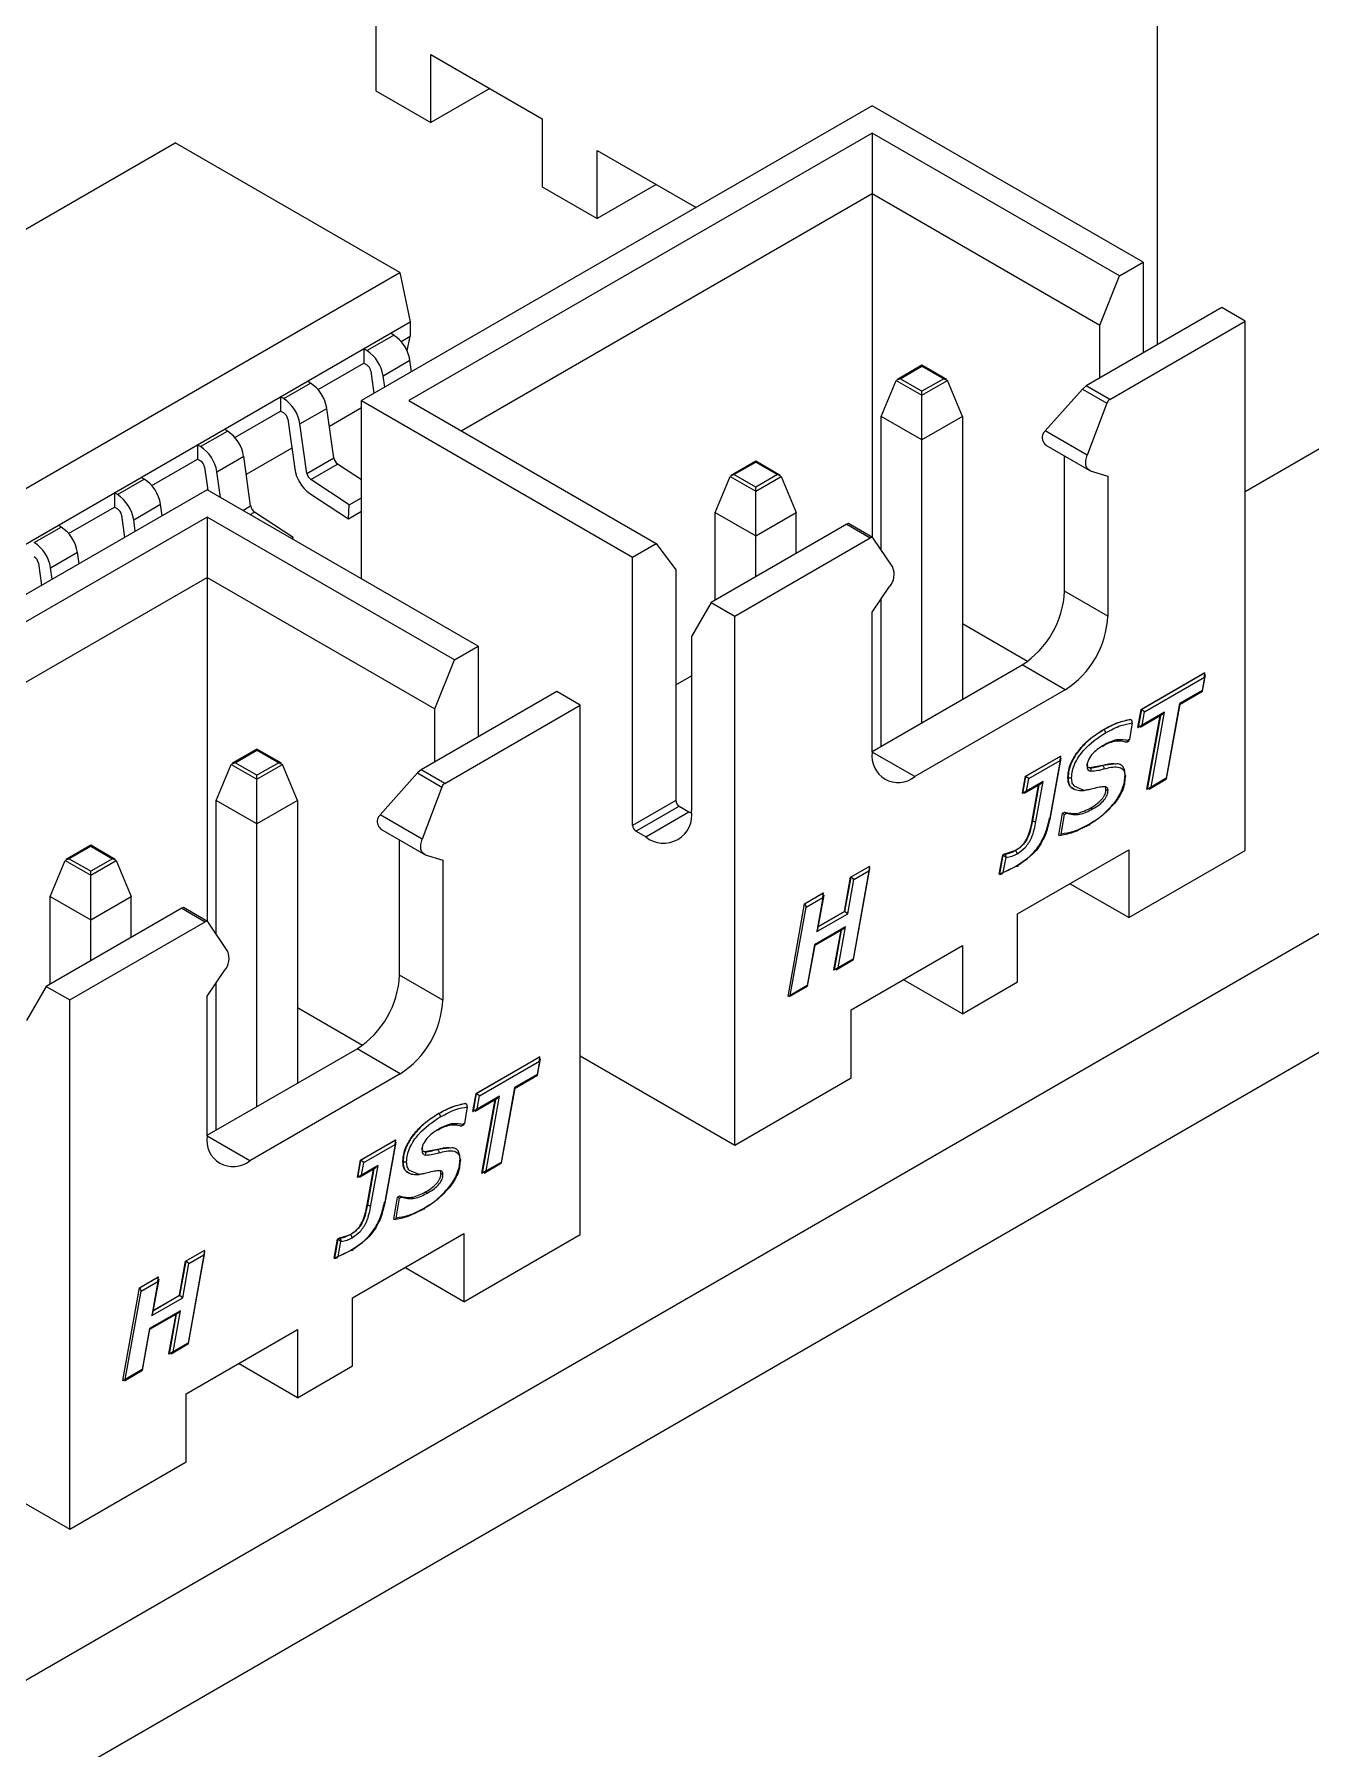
# Model space of a CAD drawing. Header units: millimetres. Extents: x -28 to 252, y 0 to 206.
# Drawn here: x 144.62 to 158.41, y 165.64 to 184.16 of the extents above; entities that cross this region are included whole.
import ezdxf

# ---------------------------------------------------------------- set-up
doc = ezdxf.new("R2010")
doc.units = ezdxf.units.MM

msp = doc.modelspace()

# ---------------------------------------------------------------- linework, layer by layer
at = {"color": 7, "linetype": 'Continuous', "lineweight": 25}
for p, q in [((148.316, 184.281), (148.316, 183.546)), ((156.759, 180.804), (156.759, 184.388)), ((148.91, 183.938), (150.113, 183.244)), ((148.91, 183.203), (148.91, 183.938)), ((148.316, 183.546), (148.91, 183.203)), ((149.547, 183.571), (148.91, 183.203)), ((153.676, 183.384), (148.161, 180.2)), ((156.604, 181.694), (153.676, 183.384)), ((150.113, 183.244), (150.113, 182.509)), ((139.259, 179.009), (146.145, 182.985)), ((148.572, 181.584), (146.145, 182.985)), ((153.676, 183.09), (148.67, 180.2)), ((156.349, 181.547), (153.676, 183.09)), ((153.676, 183.09), (153.676, 178.723)), ((150.707, 182.901), (151.774, 182.285)), ((150.707, 182.166), (150.707, 182.901)), ((149.236, 179.873), (153.676, 182.437)), ((150.113, 182.509), (150.707, 182.166)), ((151.343, 182.534), (150.707, 182.166)), ((153.676, 182.437), (156.137, 181.016)), ((156.349, 181.547), (156.604, 181.694)), ((156.604, 181.694), (156.604, 180.714)), ((141.686, 177.608), (148.572, 181.584)), ((148.572, 181.584), (148.686, 181.049)), ((156.137, 181.016), (156.349, 181.547)), ((157.452, 181.204), (155.988, 180.359)), ((157.707, 181.057), (157.452, 181.204)), ((141.686, 177.008), (148.686, 181.049)), ((148.507, 180.908), (148.474, 180.927)), ((148.686, 181.049), (148.686, 180.894)), ((156.137, 180.445), (156.137, 181.016)), ((156.243, 180.212), (157.707, 181.057)), ((157.707, 175.341), (157.707, 181.057)), ((157.707, 179.219), (160.79, 180.999)), ((148.217, 180.74), (148.184, 180.759)), ((148.184, 180.759), (148.184, 180.604)), ((148.217, 180.74), (148.507, 180.908)), ((148.588, 180.838), (148.686, 180.894)), ((148.652, 180.737), (148.686, 180.894)), ((147.69, 180.319), (148.184, 180.604)), ((148.184, 180.604), (148.217, 180.585)), ((148.393, 180.468), (148.683, 180.635)), ((148.7, 180.511), (148.683, 180.635)), ((154.214, 180.582), (153.949, 180.429)), ((153.979, 180.436), (154.214, 180.572)), ((154.479, 180.429), (154.214, 180.582)), ((154.214, 180.572), (154.214, 180.582)), ((154.214, 180.572), (154.449, 180.436)), ((147.319, 180.222), (147.609, 180.389)), ((147.609, 180.389), (147.576, 180.408)), ((148.261, 180.517), (148.294, 180.277)), ((148.41, 180.344), (148.393, 180.468)), ((153.775, 180.028), (153.937, 180.418)), ((153.979, 180.436), (153.937, 180.418)), ((153.937, 180.418), (154.214, 180.258)), ((154.214, 180.301), (153.979, 180.436)), ((154.449, 180.436), (154.214, 180.301)), ((154.214, 180.258), (154.49, 180.418)), ((154.449, 180.436), (154.49, 180.418)), ((154.652, 180.028), (154.49, 180.418)), ((147.319, 180.222), (147.286, 180.241)), ((147.286, 180.241), (147.286, 180.086)), ((148.161, 178.273), (148.161, 180.2)), ((148.161, 180.2), (151.088, 178.51)), ((148.67, 180.2), (151.343, 178.657)), ((154.214, 176.721), (154.214, 180.301)), ((155.948, 180.325), (155.546, 179.873)), ((155.988, 180.359), (155.948, 180.325)), ((155.948, 180.325), (156.212, 180.173)), ((156.243, 180.212), (155.988, 180.359)), ((146.792, 179.801), (147.286, 180.086)), ((147.286, 180.086), (147.319, 180.067)), ((147.363, 179.999), (147.438, 179.463)), ((147.495, 179.949), (147.785, 180.116)), ((147.86, 179.581), (147.785, 180.116)), ((148.161, 180.122), (147.812, 179.92)), ((154.214, 179.775), (153.775, 180.028)), ((153.775, 178.583), (153.775, 180.028)), ((154.652, 180.028), (154.214, 179.775)), ((154.652, 180.028), (154.652, 176.974)), ((156.212, 180.173), (156, 179.612)), ((146.421, 179.703), (146.711, 179.871)), ((146.711, 179.871), (146.678, 179.89)), ((147.57, 179.414), (147.495, 179.949)), ((156, 179.612), (155.546, 179.873)), ((146.421, 179.703), (146.388, 179.722)), ((146.388, 179.722), (146.388, 179.567)), ((147.407, 179.686), (146.914, 179.402)), ((155.554, 179.718), (156.021, 179.448)), ((145.894, 179.282), (146.388, 179.567)), ((146.388, 179.567), (146.421, 179.548)), ((146.465, 179.48), (146.5, 179.232)), ((146.597, 179.431), (146.887, 179.598)), ((146.962, 179.063), (146.887, 179.598)), ((147.57, 179.414), (147.86, 179.581)), ((147.611, 179.347), (147.901, 179.515)), ((148.161, 179.344), (147.901, 179.515)), ((152.418, 179.546), (152.152, 179.392)), ((152.182, 179.4), (152.418, 179.535)), ((152.683, 179.392), (152.418, 179.546)), ((152.418, 179.535), (152.418, 179.546)), ((152.418, 179.535), (152.653, 179.4)), ((155.755, 178.142), (155.755, 179.601)), ((156.033, 179.443), (156.222, 179.383)), ((145.523, 179.185), (145.813, 179.352)), ((145.813, 179.352), (145.78, 179.371)), ((146.636, 179.153), (146.597, 179.431)), ((148.028, 179.073), (147.611, 179.347)), ((151.979, 178.991), (152.141, 179.381)), ((152.182, 179.4), (152.141, 179.381)), ((152.141, 179.381), (152.418, 179.221)), ((152.418, 179.264), (152.182, 179.4)), ((152.653, 179.4), (152.418, 179.264)), ((152.418, 179.221), (152.694, 179.381)), ((152.418, 178.298), (152.418, 179.264)), ((152.694, 179.381), (152.653, 179.4)), ((152.694, 179.381), (152.856, 178.991)), ((156.222, 179.383), (156.222, 177.873)), ((146.492, 179.236), (140.977, 176.052)), ((145.523, 179.185), (145.49, 179.204)), ((145.49, 179.204), (145.49, 179.049)), ((145.699, 178.912), (145.989, 179.08)), ((146.006, 178.956), (145.989, 179.08)), ((149.42, 177.546), (146.492, 179.236)), ((147.602, 179.198), (148.019, 178.923)), ((148.019, 178.923), (148.028, 179.073)), ((148.028, 179.073), (148.161, 179.149)), ((146.492, 178.942), (141.486, 176.052)), ((144.996, 178.764), (145.49, 179.049)), ((145.49, 179.049), (145.523, 179.03)), ((145.567, 178.962), (145.6, 178.722)), ((145.716, 178.789), (145.699, 178.912)), ((149.165, 177.399), (146.492, 178.942)), ((146.492, 178.942), (146.492, 174.576)), ((146.878, 179.014), (146.962, 179.063)), ((146.956, 178.969), (147.003, 178.996)), ((147.42, 178.722), (147.003, 178.996)), ((148.019, 178.923), (148.161, 179.005)), ((151.979, 178.991), (152.418, 178.738)), ((151.979, 178.044), (151.979, 178.991)), ((152.418, 178.738), (152.856, 178.991)), ((152.856, 178.551), (152.856, 178.991)), ((144.625, 178.667), (144.914, 178.834)), ((144.914, 178.834), (144.882, 178.853)), ((147.402, 178.711), (147.42, 178.722)), ((147.419, 178.701), (147.42, 178.722)), ((153.401, 178.865), (151.937, 178.02)), ((152.191, 177.873), (153.656, 178.718)), ((153.421, 178.871), (153.401, 178.865)), ((153.401, 178.865), (153.656, 178.718)), ((153.681, 178.721), (153.421, 178.871)), ((153.899, 178.399), (153.686, 178.715)), ((144.801, 178.394), (145.091, 178.561)), ((145.108, 178.437), (145.091, 178.561)), ((151.088, 178.51), (151.343, 178.657)), ((151.343, 178.657), (151.555, 178.371)), ((144.669, 178.443), (144.702, 178.203)), ((144.818, 178.27), (144.801, 178.394)), ((151.088, 175.611), (151.088, 178.51)), ((151.555, 178.371), (151.555, 175.88)), ((142.052, 175.726), (146.492, 178.289)), ((146.492, 178.289), (148.953, 176.869)), ((153.676, 177.914), (153.865, 178.192)), ((156.222, 177.873), (155.755, 178.142)), ((151.937, 178.02), (151.725, 177.652)), ((151.937, 178.02), (152.191, 177.873)), ((153.775, 176.468), (153.775, 178.059)), ((152.191, 172.157), (152.191, 177.873)), ((153.676, 176.403), (153.676, 177.914)), ((154.652, 177.791), (155.355, 177.385)), ((151.725, 177.652), (151.725, 175.774)), ((107.955, 145.265), (163.816, 177.513)), ((148.953, 176.869), (149.165, 177.399)), ((149.165, 177.399), (149.42, 177.546)), ((149.42, 177.546), (149.42, 176.567)), ((151.555, 177.129), (151.725, 177.227)), ((153.676, 176.411), (155.296, 177.346)), ((155.762, 177.077), (155.296, 177.346)), ((156.581, 176.864), (157.268, 177.26)), ((157.271, 177.259), (156.584, 176.863)), ((157.245, 177.062), (157.277, 177.238)), ((157.266, 177.212), (157.271, 177.259)), ((157.268, 177.26), (157.271, 177.259)), ((150.268, 177.057), (148.804, 176.211)), ((150.523, 176.91), (150.268, 177.057)), ((155.762, 177.077), (154.136, 176.138)), ((156.618, 176.838), (157.266, 177.212)), ((157.24, 177.068), (156.997, 176.928)), ((157.002, 176.921), (157.245, 177.062)), ((157.266, 177.212), (157.24, 177.068)), ((157.245, 177.062), (157.24, 177.068)), ((148.953, 176.297), (148.953, 176.869)), ((149.058, 176.064), (150.523, 176.91)), ((150.523, 171.194), (150.523, 176.91)), ((156.547, 176.67), (156.581, 176.864)), ((156.584, 176.863), (156.549, 176.669)), ((156.581, 176.864), (156.584, 176.863)), ((156.618, 176.838), (156.584, 176.863)), ((156.997, 176.928), (156.852, 176.12)), ((156.857, 176.114), (157.002, 176.922)), ((156.997, 176.928), (157.002, 176.922)), ((156.486, 176.718), (156.456, 176.538)), ((156.469, 176.755), (156.471, 176.754)), ((156.547, 176.67), (156.549, 176.669)), ((156.592, 176.694), (156.549, 176.669)), ((156.57, 176.672), (156.812, 176.812)), ((156.592, 176.694), (156.618, 176.838)), ((156.835, 176.834), (156.592, 176.694)), ((156.645, 176.002), (156.787, 176.797)), ((156.79, 176.799), (156.647, 176.001)), ((156.69, 176.026), (156.835, 176.834)), ((156.835, 176.834), (156.812, 176.812)), ((156.176, 176.646), (156.178, 176.645)), ((156.427, 176.512), (156.448, 176.524)), ((156.456, 176.538), (156.438, 176.528)), ((156.448, 176.524), (156.456, 176.538)), ((146.794, 176.289), (146.753, 176.27)), ((147.03, 176.435), (146.764, 176.282)), ((146.794, 176.289), (147.03, 176.425)), ((147.03, 176.153), (146.794, 176.289)), ((147.295, 176.282), (147.03, 176.435)), ((147.03, 176.425), (147.03, 176.435)), ((147.03, 176.425), (147.265, 176.289)), ((147.265, 176.289), (147.03, 176.153)), ((147.265, 176.289), (147.306, 176.27)), ((154.136, 176.138), (153.676, 176.403)), ((155.332, 176.142), (155.711, 176.361)), ((155.713, 176.36), (155.334, 176.141)), ((155.368, 176.117), (155.708, 176.313)), ((155.708, 176.313), (155.592, 175.671)), ((155.6, 175.678), (155.719, 176.339)), ((155.708, 176.313), (155.713, 176.36)), ((155.711, 176.361), (155.713, 176.36)), ((107.955, 143.983), (163.816, 176.231)), ((146.591, 175.881), (146.753, 176.27)), ((146.753, 176.27), (147.03, 176.111)), ((147.03, 176.111), (147.306, 176.27)), ((147.03, 172.574), (147.03, 176.153)), ((147.468, 175.881), (147.306, 176.27)), ((148.764, 176.178), (148.362, 175.726)), ((148.804, 176.211), (148.764, 176.178)), ((148.764, 176.178), (149.028, 176.026)), ((149.058, 176.064), (148.804, 176.211)), ((155.299, 175.958), (155.332, 176.142)), ((155.334, 176.141), (155.301, 175.957)), ((155.332, 176.142), (155.334, 176.141)), ((155.368, 176.117), (155.334, 176.141)), ((155.344, 175.981), (155.368, 176.117)), ((155.791, 176.127), (155.793, 176.126)), ((156.026, 176.235), (156.029, 176.234)), ((156.166, 176.257), (156.029, 176.234)), ((156.164, 176.258), (156.166, 176.257)), ((156.321, 176.278), (156.166, 176.257)), ((156.668, 176.004), (156.857, 176.113)), ((156.852, 176.12), (156.69, 176.026)), ((156.852, 176.12), (156.857, 176.114)), ((149.028, 176.026), (148.815, 175.464)), ((155.299, 175.958), (155.301, 175.957)), ((155.344, 175.981), (155.301, 175.957)), ((155.321, 175.959), (155.499, 176.062)), ((155.522, 176.084), (155.344, 175.981)), ((155.405, 175.662), (155.474, 176.047)), ((155.477, 176.049), (155.407, 175.661)), ((155.445, 175.655), (155.522, 176.084)), ((155.522, 176.084), (155.499, 176.062)), ((155.856, 176.004), (155.829, 176.02)), ((155.856, 176.004), (155.858, 176.003)), ((155.965, 175.988), (155.864, 176.031)), ((156.202, 176.001), (156.224, 175.988)), ((156.645, 176.002), (156.647, 176.001)), ((156.69, 176.026), (156.647, 176.001)), ((147.03, 175.628), (146.591, 175.881)), ((146.591, 174.435), (146.591, 175.881)), ((147.468, 175.881), (147.03, 175.628)), ((147.468, 175.881), (147.468, 172.827)), ((151.555, 175.88), (151.088, 175.611)), ((151.124, 175.55), (151.59, 175.819)), ((151.23, 175.489), (151.696, 175.758)), ((151.59, 175.819), (151.696, 175.758)), ((151.696, 175.758), (151.724, 175.743)), ((155.692, 175.506), (155.732, 175.744)), ((155.732, 175.744), (155.754, 175.756)), ((155.732, 175.744), (155.753, 175.731)), ((155.753, 175.731), (155.775, 175.744)), ((155.754, 175.756), (155.775, 175.744)), ((156.037, 175.801), (156.058, 175.789)), ((148.815, 175.464), (148.362, 175.726)), ((148.37, 175.57), (148.837, 175.301)), ((151.23, 175.489), (151.124, 175.55)), ((155.405, 175.662), (155.407, 175.661)), ((155.717, 175.518), (155.753, 175.731)), ((145.234, 175.398), (144.968, 175.245)), ((144.998, 175.252), (145.234, 175.388)), ((145.499, 175.245), (145.234, 175.398)), ((145.234, 175.388), (145.234, 175.398)), ((145.234, 175.388), (145.469, 175.252)), ((148.571, 173.995), (148.571, 175.454)), ((155.692, 175.506), (155.694, 175.504)), ((144.795, 174.844), (144.957, 175.233)), ((144.998, 175.252), (144.957, 175.233)), ((144.957, 175.233), (145.234, 175.074)), ((145.234, 175.116), (144.998, 175.252)), ((145.469, 175.252), (145.234, 175.116)), ((145.234, 175.074), (145.51, 175.233)), ((145.51, 175.233), (145.469, 175.252)), ((145.51, 175.233), (145.672, 174.844)), ((148.849, 175.295), (149.038, 175.236)), ((149.038, 175.236), (149.038, 173.725)), ((155.049, 175.085), (155.086, 175.292)), ((155.088, 175.29), (155.051, 175.084)), ((155.086, 175.292), (155.105, 175.303)), ((155.086, 175.292), (155.088, 175.29)), ((155.107, 175.301), (155.088, 175.29)), ((155.123, 175.266), (155.088, 175.29)), ((155.093, 175.103), (155.123, 175.266)), ((155.105, 175.303), (155.107, 175.301)), ((155.223, 175.339), (155.107, 175.301)), ((155.123, 175.266), (155.123, 175.266)), ((155.221, 175.34), (155.223, 175.339)), ((155.246, 174.656), (156.448, 175.349)), ((156.448, 175.349), (156.448, 174.615)), ((156.448, 174.615), (157.707, 175.341)), ((145.234, 174.15), (145.234, 175.116)), ((153.377, 174.683), (153.443, 175.052)), ((153.445, 175.051), (153.379, 174.682)), ((153.413, 174.658), (153.479, 175.026)), ((153.443, 175.052), (153.644, 175.168)), ((153.443, 175.052), (153.445, 175.051)), ((153.646, 175.167), (153.445, 175.051)), ((153.479, 175.026), (153.445, 175.051)), ((153.641, 175.12), (153.471, 174.168)), ((153.476, 174.162), (153.652, 175.146)), ((153.479, 175.026), (153.641, 175.12)), ((153.646, 175.167), (153.641, 175.12)), ((153.644, 175.168), (153.646, 175.167)), ((155.049, 175.085), (155.051, 175.084)), ((155.051, 175.084), (155.232, 175.17)), ((144.795, 174.844), (145.234, 174.591)), ((144.795, 173.897), (144.795, 174.844)), ((145.234, 174.591), (145.672, 174.844)), ((145.672, 174.403), (145.672, 174.844)), ((152.946, 174.765), (153.148, 174.882)), ((153.15, 174.88), (152.948, 174.764)), ((152.963, 174.729), (153.145, 174.833)), ((153.145, 174.833), (153.079, 174.465)), ((153.09, 174.49), (153.156, 174.859)), ((153.145, 174.833), (153.15, 174.88)), ((153.148, 174.882), (153.15, 174.88)), ((156.448, 174.615), (155.812, 174.982)), ((146.217, 174.718), (144.753, 173.873)), ((146.237, 174.723), (146.217, 174.718)), ((146.217, 174.718), (146.471, 174.571)), ((146.496, 174.573), (146.237, 174.723)), ((152.767, 173.763), (152.946, 174.765)), ((152.792, 173.776), (152.963, 174.729)), ((152.946, 174.765), (152.948, 174.764)), ((152.948, 174.764), (152.963, 174.729)), ((153.079, 174.465), (153.413, 174.658)), ((153.095, 174.521), (153.377, 174.683)), ((153.379, 174.682), (153.095, 174.518)), ((153.377, 174.683), (153.379, 174.682)), ((153.413, 174.658), (153.379, 174.682)), ((155.246, 173.921), (155.246, 174.656)), ((145.007, 173.726), (146.471, 174.571)), ((146.714, 174.251), (146.502, 174.568)), ((153.388, 174.516), (153.053, 174.323)), ((153.059, 174.317), (153.365, 174.494)), ((153.079, 174.465), (153.09, 174.49)), ((153.263, 174.05), (153.34, 174.48)), ((153.343, 174.481), (153.265, 174.049)), ((153.308, 174.074), (153.388, 174.516)), ((153.388, 174.516), (153.365, 174.494)), ((153.053, 174.323), (152.974, 173.881)), ((152.979, 173.875), (153.059, 174.317)), ((153.053, 174.323), (153.059, 174.317)), ((153.45, 173.619), (154.652, 174.313)), ((154.652, 174.313), (154.652, 173.578)), ((153.308, 174.074), (153.265, 174.049)), ((153.286, 174.052), (153.476, 174.162)), ((153.471, 174.168), (153.308, 174.074)), ((153.471, 174.168), (153.476, 174.162)), ((146.492, 173.766), (146.681, 174.044)), ((146.591, 172.321), (146.591, 173.912)), ((149.038, 173.725), (148.571, 173.995)), ((153.263, 174.05), (153.265, 174.049)), ((154.652, 173.578), (154.016, 173.945)), ((154.652, 173.578), (155.246, 173.921)), ((144.753, 173.873), (144.541, 173.505)), ((144.753, 173.873), (145.007, 173.726)), ((145.007, 168.01), (145.007, 173.726)), ((146.492, 172.256), (146.492, 173.766)), ((152.767, 173.763), (152.769, 173.762)), ((152.792, 173.776), (152.769, 173.762)), ((152.784, 173.762), (152.979, 173.875)), ((152.974, 173.881), (152.792, 173.776)), ((152.974, 173.881), (152.979, 173.875)), ((147.468, 173.643), (148.171, 173.237)), ((153.45, 172.884), (153.45, 173.619)), ((146.492, 172.264), (148.111, 173.199)), ((148.578, 172.929), (148.111, 173.199)), ((149.397, 172.717), (150.084, 173.113)), ((150.086, 173.112), (149.399, 172.715)), ((149.434, 172.691), (150.081, 173.065)), ((150.081, 173.065), (150.056, 172.921)), ((150.061, 172.915), (150.092, 173.091)), ((150.081, 173.065), (150.086, 173.112)), ((150.084, 173.113), (150.086, 173.112)), ((150.523, 173.121), (152.191, 172.157)), ((148.578, 172.929), (146.952, 171.99)), ((149.813, 172.78), (149.668, 171.972)), ((149.673, 171.966), (149.818, 172.774)), ((150.056, 172.921), (149.813, 172.78)), ((149.813, 172.78), (149.818, 172.774)), ((149.818, 172.774), (150.061, 172.914)), ((150.061, 172.914), (150.056, 172.921)), ((152.191, 172.157), (153.45, 172.884)), ((149.285, 172.608), (149.287, 172.606)), ((149.363, 172.523), (149.397, 172.717)), ((149.399, 172.715), (149.365, 172.522)), ((149.386, 172.524), (149.628, 172.664)), ((149.397, 172.717), (149.399, 172.715)), ((149.434, 172.691), (149.399, 172.715)), ((149.408, 172.547), (149.434, 172.691)), ((149.651, 172.687), (149.408, 172.547)), ((149.461, 171.855), (149.603, 172.65)), ((149.606, 172.652), (149.463, 171.854)), ((149.506, 171.879), (149.651, 172.687)), ((149.651, 172.687), (149.628, 172.664)), ((148.992, 172.499), (148.994, 172.498)), ((149.302, 172.571), (149.272, 172.391)), ((149.363, 172.523), (149.365, 172.522)), ((149.408, 172.547), (149.365, 172.522)), ((146.952, 171.99), (146.492, 172.256)), ((149.243, 172.365), (149.264, 172.377)), ((149.272, 172.391), (149.254, 172.38)), ((149.264, 172.377), (149.272, 172.391)), ((148.148, 171.995), (148.527, 172.214)), ((148.529, 172.213), (148.15, 171.994)), ((148.184, 171.97), (148.524, 172.166)), ((148.524, 172.166), (148.408, 171.524)), ((148.415, 171.53), (148.535, 172.191)), ((148.524, 172.166), (148.529, 172.213)), ((148.527, 172.214), (148.529, 172.213)), ((148.842, 172.087), (148.844, 172.086)), ((148.982, 172.11), (148.844, 172.086)), ((148.979, 172.111), (148.982, 172.11)), ((149.137, 172.13), (148.982, 172.11)), ((148.115, 171.81), (148.148, 171.995)), ((148.15, 171.994), (148.117, 171.809)), ((148.137, 171.812), (148.315, 171.915)), ((148.148, 171.995), (148.15, 171.994)), ((148.184, 171.97), (148.15, 171.994)), ((148.16, 171.834), (148.184, 171.97)), ((148.338, 171.937), (148.16, 171.834)), ((148.221, 171.515), (148.29, 171.9)), ((148.293, 171.902), (148.223, 171.513)), ((148.26, 171.508), (148.338, 171.937)), ((148.338, 171.937), (148.315, 171.915)), ((148.607, 171.98), (148.609, 171.979)), ((148.671, 171.857), (148.645, 171.873)), ((148.671, 171.857), (148.674, 171.856)), ((148.781, 171.84), (148.679, 171.883)), ((149.018, 171.853), (149.039, 171.841)), ((149.461, 171.855), (149.463, 171.854)), ((149.506, 171.879), (149.463, 171.854)), ((149.483, 171.856), (149.673, 171.966)), ((149.668, 171.972), (149.506, 171.879)), ((149.668, 171.972), (149.673, 171.966)), ((148.115, 171.81), (148.117, 171.809)), ((148.16, 171.834), (148.117, 171.809)), ((148.221, 171.515), (148.223, 171.513)), ((148.508, 171.358), (148.548, 171.596)), ((148.533, 171.37), (148.569, 171.584)), ((148.548, 171.596), (148.57, 171.609)), ((148.548, 171.596), (148.569, 171.584)), ((148.569, 171.584), (148.591, 171.597)), ((148.57, 171.609), (148.591, 171.597)), ((148.852, 171.653), (148.874, 171.641)), ((148.508, 171.358), (148.51, 171.357)), ((147.865, 170.937), (147.902, 171.144)), ((147.904, 171.143), (147.867, 170.936)), ((147.902, 171.144), (147.921, 171.155)), ((147.902, 171.144), (147.904, 171.143)), ((147.923, 171.154), (147.904, 171.143)), ((147.938, 171.119), (147.904, 171.143)), ((147.909, 170.956), (147.938, 171.119)), ((147.921, 171.155), (147.923, 171.154)), ((148.039, 171.191), (147.923, 171.154)), ((147.938, 171.119), (147.938, 171.119)), ((148.036, 171.193), (148.039, 171.191)), ((148.062, 170.508), (149.264, 171.202)), ((149.264, 171.202), (149.264, 170.467)), ((149.264, 170.467), (150.523, 171.194)), ((146.259, 170.905), (146.46, 171.021)), ((146.462, 171.02), (146.261, 170.903)), ((146.457, 170.973), (146.287, 170.02)), ((146.292, 170.014), (146.468, 170.998)), ((146.295, 170.879), (146.457, 170.973)), ((146.462, 171.02), (146.457, 170.973)), ((146.46, 171.021), (146.462, 171.02)), ((147.865, 170.937), (147.867, 170.936)), ((147.867, 170.936), (148.048, 171.023)), ((145.762, 170.618), (145.963, 170.734)), ((145.965, 170.733), (145.764, 170.617)), ((145.961, 170.686), (145.965, 170.733)), ((145.963, 170.734), (145.965, 170.733)), ((146.193, 170.536), (146.259, 170.905)), ((146.261, 170.903), (146.195, 170.535)), ((146.229, 170.51), (146.295, 170.879)), ((146.259, 170.905), (146.261, 170.903)), ((146.295, 170.879), (146.261, 170.903)), ((149.264, 170.467), (148.628, 170.835)), ((145.582, 169.616), (145.762, 170.618)), ((145.608, 169.628), (145.779, 170.581)), ((145.762, 170.618), (145.764, 170.617)), ((145.764, 170.617), (145.779, 170.581)), ((145.779, 170.581), (145.961, 170.686)), ((145.961, 170.686), (145.895, 170.317)), ((145.905, 170.343), (145.972, 170.712)), ((146.204, 170.369), (145.869, 170.176)), ((145.895, 170.317), (146.229, 170.51)), ((146.195, 170.535), (145.91, 170.371)), ((145.911, 170.373), (146.193, 170.536)), ((146.124, 169.926), (146.204, 170.369)), ((146.204, 170.369), (146.181, 170.347)), ((146.193, 170.536), (146.195, 170.535)), ((146.229, 170.51), (146.195, 170.535)), ((148.062, 169.773), (148.062, 170.508)), ((140.977, 170.337), (145.007, 168.01)), ((145.874, 170.17), (146.181, 170.347)), ((145.895, 170.317), (145.905, 170.343)), ((146.079, 169.903), (146.156, 170.332)), ((146.159, 170.334), (146.081, 169.902)), ((145.869, 170.176), (145.79, 169.733)), ((145.795, 169.727), (145.874, 170.17)), ((145.869, 170.176), (145.874, 170.17)), ((146.102, 169.904), (146.292, 170.014)), ((146.287, 170.02), (146.124, 169.926)), ((146.266, 169.471), (147.468, 170.165)), ((146.287, 170.02), (146.292, 170.014)), ((147.468, 170.165), (147.468, 169.43)), ((146.079, 169.903), (146.081, 169.902)), ((146.124, 169.926), (146.081, 169.902)), ((145.608, 169.628), (145.585, 169.615)), ((145.599, 169.614), (145.795, 169.727)), ((145.79, 169.733), (145.608, 169.628)), ((145.79, 169.733), (145.795, 169.727)), ((147.468, 169.43), (146.831, 169.798)), ((147.468, 169.43), (148.062, 169.773)), ((145.582, 169.616), (145.585, 169.615)), ((146.266, 168.736), (146.266, 169.471)), ((145.007, 168.01), (146.266, 168.736))]:
    msp.add_line(p, q, dxfattribs=at)
at = {"color": 7, "linetype": 'Continuous', "lineweight": 25, "flags": 128}
for points in [[(156.033, 179.443), (156.016, 179.451), (156.003, 179.464), (155.993, 179.481), (155.986, 179.503), (155.983, 179.527), (155.985, 179.554), (155.99, 179.582), (156, 179.612)], [(148.849, 175.295), (148.832, 175.304), (148.819, 175.317), (148.808, 175.334), (148.802, 175.355), (148.799, 175.38), (148.801, 175.407), (148.806, 175.435), (148.815, 175.464)]]:
    msp.add_lwpolyline(points, dxfattribs=at)
at = {"color": 7, "linetype": 'Continuous', "lineweight": 25}
for centre, radius, start, end in [((148.001, 180.408), 0.396, 8.6904, 57.0932), ((148.291, 180.575), 0.396, 8.6904, 57.0932), ((148.163, 180.502), 0.0991, 8.6904, 57.0932), ((147.393, 180.057), 0.396, 8.6904, 57.0932), ((147.103, 179.889), 0.396, 8.6904, 57.0932), ((156.284, 180.147), 0.0769, 122.6663, 160.2417), ((147.265, 179.984), 0.0991, 8.6904, 57.0932), ((146.495, 179.538), 0.396, 8.6904, 57.0932), ((155.624, 179.803), 0.11, 157.8352, 230.5324), ((155.93, 179.53), 0.515, 138.2149, 142.3947), ((146.205, 179.371), 0.396, 8.6904, 57.0932), ((146.367, 179.465), 0.0991, 8.6904, 57.0932), ((147.835, 179.525), 0.402, 188.913, 234.5534), ((147.959, 179.597), 0.1, 188.913, 234.5534), ((145.597, 179.02), 0.396, 8.6904, 57.0932), ((147.669, 179.429), 0.1, 188.913, 234.5534), ((145.307, 178.852), 0.396, 8.6904, 57.0932), ((145.469, 178.947), 0.0991, 8.6904, 57.0932), ((147.061, 179.078), 0.1, 188.913, 234.5534), ((144.699, 178.501), 0.396, 8.6904, 57.0932), ((153.669, 178.701), 0.0219, 39.1042, 129.4148), ((144.409, 178.334), 0.396, 8.6904, 57.0932), ((144.571, 178.428), 0.0991, 8.6904, 57.0932), ((153.709, 178.323), 0.205, 320.0153, 21.7286), ((154.757, 178.187), 0.999, 302.6055, 357.3945), ((155.224, 177.918), 0.999, 302.6055, 357.3945), ((153.957, 176.358), 0.284, 170.786, 309.2033), ((149.1, 176), 0.0769, 122.6663, 160.2417), ((151.423, 175.725), 0.306, 230.7967, 9.214), ((151.632, 175.884), 0.0768, 182.6055, 237.3945), ((148.44, 175.656), 0.11, 157.8352, 230.5324), ((148.746, 175.383), 0.515, 138.2149, 142.3947), ((151.165, 175.615), 0.0768, 182.6055, 237.3945), ((146.485, 174.554), 0.0219, 39.1042, 129.4148), ((146.524, 174.176), 0.205, 320.0153, 21.7286), ((147.573, 174.04), 0.999, 302.6055, 357.3945), ((148.04, 173.771), 0.999, 302.6055, 357.3945), ((146.772, 172.21), 0.284, 170.786, 309.2033)]:
    msp.add_arc(centre, radius, start, end, dxfattribs=at)
for points, knots in [([(156.176, 176.646), (156.237, 176.679), (156.338, 176.733), (156.432, 176.749), (156.469, 176.755)], [0, 0, 0, 0, 0.60825, 1, 1, 1, 1]), ([(156.471, 176.754), (156.423, 176.745), (156.328, 176.726), (156.228, 176.672), (156.178, 176.645)], [0, 0, 0, 0, 0.501719, 1, 1, 1, 1]), ([(156.198, 176.612), (156.253, 176.642), (156.352, 176.695), (156.445, 176.711), (156.486, 176.718)], [0, 0, 0, 0, 0.559999, 1, 1, 1, 1]), ([(156.486, 176.718), (156.486, 176.722), (156.487, 176.73), (156.483, 176.741), (156.478, 176.749), (156.473, 176.752), (156.471, 176.754)], [0, 0, 0, 0, 0.279754, 0.559461, 0.77975, 1, 1, 1, 1]), ([(155.791, 176.127), (155.793, 176.161), (155.798, 176.227), (155.847, 176.338), (155.926, 176.45), (156.04, 176.561), (156.128, 176.616), (156.176, 176.646)], [0, 0, 0, 0, 0.158863, 0.314288, 0.488172, 0.721808, 1, 1, 1, 1]), ([(156.178, 176.645), (156.137, 176.619), (156.052, 176.567), (155.95, 176.472), (155.876, 176.377), (155.829, 176.295), (155.798, 176.207), (155.795, 176.153), (155.793, 176.126)], [0, 0, 0, 0, 0.243005, 0.487571, 0.613078, 0.741263, 0.871194, 1, 1, 1, 1]), ([(155.831, 176.126), (155.833, 176.151), (155.836, 176.2), (155.874, 176.307), (155.992, 176.477), (156.115, 176.558), (156.198, 176.612)], [0, 0, 0, 0, 0.125755, 0.251389, 0.501371, 1, 1, 1, 1]), ([(156.178, 176.479), (156.139, 176.454), (156.08, 176.418), (156.02, 176.341), (156, 176.29), (155.998, 176.267), (155.997, 176.255)], [0, 0, 0, 0, 0.500136, 0.750095, 0.874801, 1, 1, 1, 1]), ([(156.159, 176.468), (156.205, 176.49), (156.273, 176.523), (156.358, 176.529), (156.394, 176.518), (156.411, 176.513)], [0, 0, 0, 0, 0.502522, 0.753536, 1, 1, 1, 1]), ([(156.178, 176.479), (156.178, 176.476), (156.177, 176.471), (156.173, 176.467), (156.169, 176.465), (156.165, 176.465), (156.161, 176.467), (156.159, 176.468)], [0, 0, 0, 0, 0.249632, 0.499246, 0.624376, 0.749848, 1, 1, 1, 1]), ([(156.198, 176.612), (156.197, 176.615), (156.197, 176.621), (156.192, 176.631), (156.186, 176.64), (156.181, 176.643), (156.178, 176.645)], [0, 0, 0, 0, 0.250017, 0.500027, 0.750004, 1, 1, 1, 1]), ([(156.438, 176.528), (156.393, 176.535), (156.313, 176.548), (156.219, 176.5), (156.178, 176.479)], [0, 0, 0, 0, 0.558807, 1, 1, 1, 1]), ([(156.438, 176.528), (156.437, 176.525), (156.435, 176.519), (156.428, 176.513), (156.422, 176.51), (156.416, 176.51), (156.413, 176.512), (156.411, 176.513)], [0, 0, 0, 0, 0.242771, 0.485309, 0.690212, 0.848163, 1, 1, 1, 1]), ([(155.818, 176.033), (155.813, 176.039), (155.794, 176.061), (155.792, 176.099), (155.791, 176.127)], [0, 0, 0, 0, 0.27422, 1, 1, 1, 1]), ([(155.831, 176.126), (155.828, 176.125), (155.823, 176.122), (155.814, 176.121), (155.807, 176.122), (155.8, 176.123), (155.796, 176.125), (155.793, 176.126)], [0, 0, 0, 0, 0.249401, 0.499138, 0.624379, 0.750083, 1, 1, 1, 1]), ([(155.793, 176.126), (155.793, 176.111), (155.794, 176.085), (155.802, 176.064), (155.805, 176.055)], [0, 0, 0, 0, 0.564243, 1, 1, 1, 1]), ([(155.864, 176.031), (155.854, 176.042), (155.834, 176.065), (155.832, 176.106), (155.831, 176.126)], [0, 0, 0, 0, 0.498578, 1, 1, 1, 1]), ([(155.997, 176.255), (155.999, 176.256), (156.003, 176.26), (156.005, 176.266), (156.003, 176.272), (155.999, 176.275), (155.997, 176.277)], [0, 0, 0, 0, 0.249976, 0.500097, 0.749993, 1, 1, 1, 1]), ([(156.029, 176.234), (156.024, 176.234), (156.014, 176.236), (156.003, 176.244), (155.998, 176.258), (155.997, 176.27), (155.997, 176.277)], [0, 0, 0, 0, 0.273102, 0.50831, 0.738331, 1, 1, 1, 1]), ([(155.997, 176.255), (155.997, 176.246), (155.998, 176.228), (156.01, 176.204), (156.027, 176.2), (156.038, 176.198)], [0, 0, 0, 0, 0.281427, 0.561213, 1, 1, 1, 1]), ([(156.009, 176.241), (156.01, 176.24), (156.015, 176.236), (156.021, 176.235), (156.026, 176.235)], [0, 0, 0, 0, 0.234968, 1, 1, 1, 1]), ([(156.026, 176.235), (156.035, 176.234), (156.054, 176.234), (156.101, 176.243), (156.138, 176.252), (156.164, 176.258)], [0, 0, 0, 0, 0.189702, 0.458822, 1, 1, 1, 1]), ([(156.038, 176.198), (156.039, 176.201), (156.041, 176.208), (156.04, 176.219), (156.036, 176.228), (156.031, 176.232), (156.029, 176.234)], [0, 0, 0, 0, 0.249874, 0.499818, 0.749997, 1, 1, 1, 1]), ([(156.038, 176.198), (156.063, 176.2), (156.11, 176.203), (156.158, 176.216), (156.18, 176.222)], [0, 0, 0, 0, 0.559698, 1, 1, 1, 1]), ([(156.164, 176.258), (156.207, 176.271), (156.258, 176.287), (156.3, 176.277), (156.307, 176.276)], [0, 0, 0, 0, 0.840357, 1, 1, 1, 1]), ([(156.166, 176.257), (156.168, 176.255), (156.173, 176.252), (156.178, 176.242), (156.181, 176.232), (156.18, 176.225), (156.18, 176.222)], [0, 0, 0, 0, 0.250003, 0.500187, 0.750125, 1, 1, 1, 1]), ([(156.18, 176.222), (156.232, 176.235), (156.31, 176.255), (156.386, 176.226), (156.406, 176.179), (156.407, 176.148), (156.408, 176.133)], [0, 0, 0, 0, 0.500385, 0.749142, 0.874376, 1, 1, 1, 1]), ([(156.295, 175.857), (156.311, 175.88), (156.344, 175.925), (156.381, 176.003), (156.404, 176.083), (156.407, 176.131), (156.408, 176.155)], [0, 0, 0, 0, 0.24639, 0.49759, 0.750317, 1, 1, 1, 1]), ([(156.408, 176.133), (156.407, 176.108), (156.404, 176.059), (156.373, 175.96), (156.33, 175.897), (156.304, 175.859)], [0, 0, 0, 0, 0.281158, 0.561749, 1, 1, 1, 1]), ([(156.408, 176.155), (156.407, 176.172), (156.406, 176.206), (156.388, 176.246), (156.359, 176.271), (156.334, 176.275), (156.321, 176.278)], [0, 0, 0, 0, 0.247587, 0.500874, 0.75622, 1, 1, 1, 1]), ([(156.408, 176.133), (156.41, 176.135), (156.415, 176.138), (156.417, 176.144), (156.415, 176.15), (156.41, 176.153), (156.408, 176.155)], [0, 0, 0, 0, 0.249875, 0.499813, 0.749997, 1, 1, 1, 1]), ([(155.805, 176.055), (155.806, 176.052), (155.811, 176.036), (155.829, 176.017), (155.848, 176.008), (155.858, 176.003)], [0, 0, 0, 0, 0.112851, 0.564454, 1, 1, 1, 1]), ([(155.858, 176.003), (155.858, 176.003), (155.858, 176.003), (155.858, 176.003), (155.858, 176.003), (155.859, 176.002), (155.863, 176.001), (155.877, 175.996), (155.913, 175.986), (155.944, 175.987), (155.965, 175.988)], [0, 0, 0, 0, 0.000579, 0.001252, 0.003004, 0.008511, 0.028293, 0.103347, 0.387615, 1, 1, 1, 1]), ([(156.056, 176.007), (156.038, 176.002), (156.008, 175.994), (155.978, 175.99), (155.965, 175.988)], [0, 0, 0, 0, 0.580745, 1, 1, 1, 1]), ([(156.037, 175.801), (156.061, 175.816), (156.104, 175.842), (156.153, 175.887), (156.18, 175.924), (156.193, 175.95), (156.201, 175.976), (156.202, 175.992), (156.202, 176.001)], [0, 0, 0, 0, 0.351957, 0.610106, 0.713815, 0.808509, 0.901375, 1, 1, 1, 1]), ([(156.192, 176.029), (156.172, 176.028), (156.128, 176.025), (156.082, 176.013), (156.056, 176.007)], [0, 0, 0, 0, 0.450354, 1, 1, 1, 1]), ([(156.058, 175.789), (156.083, 175.804), (156.125, 175.83), (156.175, 175.875), (156.201, 175.912), (156.214, 175.938), (156.222, 175.964), (156.223, 175.98), (156.224, 175.988)], [0, 0, 0, 0, 0.351957, 0.610106, 0.713815, 0.808509, 0.901375, 1, 1, 1, 1]), ([(156.224, 175.988), (156.223, 175.995), (156.223, 176.006), (156.216, 176.019), (156.205, 176.026), (156.197, 176.028), (156.192, 176.029)], [0, 0, 0, 0, 0.263548, 0.506628, 0.726922, 1, 1, 1, 1]), ([(156.202, 176.001), (156.202, 176.007), (156.201, 176.018), (156.197, 176.029), (156.194, 176.031), (156.193, 176.031)], [0, 0, 0, 0, 0.510286, 0.980942, 1, 1, 1, 1]), ([(155.754, 175.756), (155.8, 175.746), (155.885, 175.725), (155.989, 175.777), (156.037, 175.801)], [0, 0, 0, 0, 0.541482, 1, 1, 1, 1]), ([(155.775, 175.744), (155.821, 175.733), (155.907, 175.713), (156.01, 175.765), (156.058, 175.789)], [0, 0, 0, 0, 0.541482, 1, 1, 1, 1]), ([(156.007, 175.615), (156.057, 175.646), (156.157, 175.706), (156.249, 175.806), (156.295, 175.857)], [0, 0, 0, 0, 0.496601, 1, 1, 1, 1]), ([(156.304, 175.859), (156.254, 175.806), (156.165, 175.71), (156.069, 175.652), (156.026, 175.627)], [0, 0, 0, 0, 0.559084, 1, 1, 1, 1]), ([(156.299, 175.855), (156.3, 175.854), (156.304, 175.853), (156.306, 175.853), (156.307, 175.855), (156.305, 175.858), (156.304, 175.859)], [0, 0, 0, 0, 0.117501, 0.459955, 0.730189, 1, 1, 1, 1]), ([(155.221, 175.34), (155.239, 175.351), (155.272, 175.372), (155.317, 175.417), (155.356, 175.478), (155.385, 175.562), (155.398, 175.625), (155.405, 175.662)], [0, 0, 0, 0, 0.185253, 0.341522, 0.4852, 0.701778, 1, 1, 1, 1]), ([(155.407, 175.661), (155.401, 175.628), (155.388, 175.565), (155.362, 175.484), (155.327, 175.427), (155.284, 175.378), (155.247, 175.355), (155.223, 175.339)], [0, 0, 0, 0, 0.265025, 0.515029, 0.630324, 0.748611, 1, 1, 1, 1]), ([(155.232, 175.17), (155.273, 175.196), (155.355, 175.248), (155.453, 175.351), (155.515, 175.451), (155.562, 175.557), (155.58, 175.636), (155.592, 175.688)], [0, 0, 0, 0, 0.247201, 0.497587, 0.62569, 0.752733, 1, 1, 1, 1]), ([(155.242, 175.306), (155.272, 175.325), (155.332, 175.364), (155.417, 175.499), (155.434, 175.596), (155.445, 175.655)], [0, 0, 0, 0, 0.282139, 0.558484, 1, 1, 1, 1]), ([(155.592, 175.671), (155.58, 175.615), (155.554, 175.504), (155.436, 175.303), (155.321, 175.228), (155.251, 175.182)], [0, 0, 0, 0, 0.282137, 0.561155, 1, 1, 1, 1]), ([(155.694, 175.504), (155.745, 175.512), (155.846, 175.528), (155.953, 175.586), (156.007, 175.615)], [0, 0, 0, 0, 0.500178, 1, 1, 1, 1]), ([(156.026, 175.627), (155.967, 175.595), (155.86, 175.538), (155.761, 175.524), (155.717, 175.518)], [0, 0, 0, 0, 0.560002, 1, 1, 1, 1]), ([(156.026, 175.627), (156.026, 175.624), (156.025, 175.618), (156.021, 175.614), (156.018, 175.613), (156.013, 175.613), (156.009, 175.614), (156.007, 175.615)], [0, 0, 0, 0, 0.249401, 0.499138, 0.624379, 0.750082, 1, 1, 1, 1]), ([(155.717, 175.518), (155.716, 175.515), (155.714, 175.508), (155.708, 175.503), (155.701, 175.501), (155.696, 175.503), (155.694, 175.504)], [0, 0, 0, 0, 0.279756, 0.559451, 0.779762, 1, 1, 1, 1]), ([(155.251, 175.182), (155.222, 175.165), (155.169, 175.135), (155.117, 175.113), (155.093, 175.103)], [0, 0, 0, 0, 0.559957, 1, 1, 1, 1]), ([(155.105, 175.303), (155.123, 175.304), (155.16, 175.308), (155.2, 175.329), (155.221, 175.34)], [0, 0, 0, 0, 0.480211, 1, 1, 1, 1]), ([(155.123, 175.266), (155.123, 175.268), (155.123, 175.273), (155.122, 175.28), (155.12, 175.286), (155.117, 175.293), (155.112, 175.298), (155.109, 175.3), (155.107, 175.301)], [0, 0, 0, 0, 0.168564, 0.337265, 0.505802, 0.652267, 0.836044, 1, 1, 1, 1]), ([(155.123, 175.266), (155.144, 175.269), (155.183, 175.273), (155.224, 175.296), (155.242, 175.306)], [0, 0, 0, 0, 0.55875, 1, 1, 1, 1]), ([(155.242, 175.306), (155.242, 175.309), (155.241, 175.315), (155.237, 175.323), (155.233, 175.329), (155.229, 175.334), (155.225, 175.337), (155.223, 175.339)], [0, 0, 0, 0, 0.249566, 0.499203, 0.624541, 0.750253, 1, 1, 1, 1]), ([(155.251, 175.182), (155.251, 175.179), (155.251, 175.173), (155.247, 175.169), (155.243, 175.168), (155.239, 175.168), (155.235, 175.169), (155.232, 175.17)], [0, 0, 0, 0, 0.249402, 0.499134, 0.624375, 0.750089, 1, 1, 1, 1]), ([(155.093, 175.103), (155.091, 175.1), (155.085, 175.093), (155.074, 175.085), (155.064, 175.082), (155.056, 175.082), (155.053, 175.083), (155.051, 175.084)], [0, 0, 0, 0, 0.252178, 0.503741, 0.751961, 0.8763, 1, 1, 1, 1]), ([(148.992, 172.499), (149.053, 172.532), (149.153, 172.585), (149.248, 172.601), (149.285, 172.608)], [0, 0, 0, 0, 0.60825, 1, 1, 1, 1]), ([(149.287, 172.606), (149.239, 172.597), (149.144, 172.579), (149.044, 172.525), (148.994, 172.498)], [0, 0, 0, 0, 0.501719, 1, 1, 1, 1]), ([(149.302, 172.571), (149.302, 172.575), (149.303, 172.582), (149.299, 172.593), (149.293, 172.602), (149.289, 172.605), (149.287, 172.606)], [0, 0, 0, 0, 0.279754, 0.559461, 0.77975, 1, 1, 1, 1]), ([(148.607, 171.98), (148.609, 172.013), (148.614, 172.079), (148.663, 172.191), (148.742, 172.303), (148.856, 172.414), (148.944, 172.469), (148.992, 172.499)], [0, 0, 0, 0, 0.158863, 0.314288, 0.488172, 0.721808, 1, 1, 1, 1]), ([(148.994, 172.498), (148.952, 172.472), (148.868, 172.42), (148.766, 172.324), (148.692, 172.229), (148.645, 172.148), (148.614, 172.059), (148.611, 172.006), (148.609, 171.979)], [0, 0, 0, 0, 0.243005, 0.487571, 0.613078, 0.741263, 0.871194, 1, 1, 1, 1]), ([(148.647, 171.979), (148.649, 172.003), (148.652, 172.052), (148.689, 172.159), (148.808, 172.33), (148.931, 172.411), (149.013, 172.464)], [0, 0, 0, 0, 0.125755, 0.251389, 0.501371, 1, 1, 1, 1]), ([(149.013, 172.464), (149.013, 172.468), (149.012, 172.474), (149.008, 172.483), (149.002, 172.492), (148.997, 172.496), (148.994, 172.498)], [0, 0, 0, 0, 0.250017, 0.500027, 0.750004, 1, 1, 1, 1]), ([(149.013, 172.464), (149.069, 172.494), (149.168, 172.548), (149.261, 172.564), (149.302, 172.571)], [0, 0, 0, 0, 0.559999, 1, 1, 1, 1]), ([(148.994, 172.332), (148.955, 172.307), (148.896, 172.271), (148.836, 172.194), (148.815, 172.143), (148.814, 172.119), (148.813, 172.107)], [0, 0, 0, 0, 0.500136, 0.750095, 0.874801, 1, 1, 1, 1]), ([(148.975, 172.32), (149.02, 172.342), (149.089, 172.375), (149.174, 172.382), (149.209, 172.371), (149.227, 172.365)], [0, 0, 0, 0, 0.502522, 0.753536, 1, 1, 1, 1]), ([(148.994, 172.332), (148.993, 172.329), (148.993, 172.323), (148.989, 172.319), (148.985, 172.318), (148.981, 172.318), (148.977, 172.319), (148.975, 172.32)], [0, 0, 0, 0, 0.249632, 0.499246, 0.624376, 0.749848, 1, 1, 1, 1]), ([(149.254, 172.38), (149.209, 172.388), (149.129, 172.4), (149.035, 172.353), (148.994, 172.332)], [0, 0, 0, 0, 0.558807, 1, 1, 1, 1]), ([(149.254, 172.38), (149.253, 172.377), (149.25, 172.371), (149.244, 172.365), (149.238, 172.363), (149.232, 172.363), (149.229, 172.364), (149.227, 172.365)], [0, 0, 0, 0, 0.242771, 0.485309, 0.690212, 0.848163, 1, 1, 1, 1]), ([(148.813, 172.107), (148.815, 172.109), (148.819, 172.112), (148.821, 172.118), (148.819, 172.125), (148.815, 172.128), (148.813, 172.13)], [0, 0, 0, 0, 0.249976, 0.500097, 0.749993, 1, 1, 1, 1]), ([(148.844, 172.086), (148.839, 172.087), (148.83, 172.089), (148.819, 172.096), (148.813, 172.111), (148.813, 172.123), (148.813, 172.13)], [0, 0, 0, 0, 0.273102, 0.50831, 0.738331, 1, 1, 1, 1]), ([(148.813, 172.107), (148.813, 172.099), (148.814, 172.081), (148.826, 172.057), (148.843, 172.053), (148.853, 172.051)], [0, 0, 0, 0, 0.281427, 0.561213, 1, 1, 1, 1]), ([(148.824, 172.094), (148.826, 172.093), (148.83, 172.089), (148.837, 172.088), (148.842, 172.087)], [0, 0, 0, 0, 0.234968, 1, 1, 1, 1]), ([(148.842, 172.087), (148.85, 172.087), (148.87, 172.086), (148.916, 172.096), (148.954, 172.105), (148.979, 172.111)], [0, 0, 0, 0, 0.189702, 0.458822, 1, 1, 1, 1]), ([(148.853, 172.051), (148.854, 172.054), (148.856, 172.061), (148.855, 172.071), (148.851, 172.081), (148.847, 172.084), (148.844, 172.086)], [0, 0, 0, 0, 0.249874, 0.499818, 0.749997, 1, 1, 1, 1]), ([(148.853, 172.051), (148.879, 172.053), (148.925, 172.056), (148.974, 172.069), (148.996, 172.075)], [0, 0, 0, 0, 0.559698, 1, 1, 1, 1]), ([(148.979, 172.111), (149.022, 172.124), (149.074, 172.14), (149.116, 172.13), (149.123, 172.128)], [0, 0, 0, 0, 0.840357, 1, 1, 1, 1]), ([(148.982, 172.11), (148.984, 172.108), (148.989, 172.104), (148.994, 172.095), (148.997, 172.084), (148.996, 172.078), (148.996, 172.075)], [0, 0, 0, 0, 0.250003, 0.500187, 0.750125, 1, 1, 1, 1]), ([(148.996, 172.075), (149.048, 172.088), (149.126, 172.108), (149.202, 172.079), (149.222, 172.031), (149.223, 172.001), (149.224, 171.986)], [0, 0, 0, 0, 0.500385, 0.749142, 0.874376, 1, 1, 1, 1]), ([(149.224, 172.008), (149.223, 172.025), (149.221, 172.059), (149.204, 172.099), (149.175, 172.123), (149.149, 172.128), (149.137, 172.13)], [0, 0, 0, 0, 0.247587, 0.500874, 0.75622, 1, 1, 1, 1]), ([(148.633, 171.886), (148.628, 171.892), (148.61, 171.914), (148.608, 171.952), (148.607, 171.98)], [0, 0, 0, 0, 0.27422, 1, 1, 1, 1]), ([(148.647, 171.979), (148.644, 171.978), (148.639, 171.975), (148.63, 171.974), (148.623, 171.974), (148.616, 171.976), (148.612, 171.978), (148.609, 171.979)], [0, 0, 0, 0, 0.249401, 0.499138, 0.624379, 0.750083, 1, 1, 1, 1]), ([(148.609, 171.979), (148.609, 171.964), (148.61, 171.937), (148.618, 171.917), (148.621, 171.908)], [0, 0, 0, 0, 0.564243, 1, 1, 1, 1]), ([(148.621, 171.908), (148.622, 171.904), (148.627, 171.888), (148.645, 171.87), (148.664, 171.86), (148.674, 171.856)], [0, 0, 0, 0, 0.112851, 0.564454, 1, 1, 1, 1]), ([(148.679, 171.883), (148.669, 171.895), (148.65, 171.918), (148.648, 171.959), (148.647, 171.979)], [0, 0, 0, 0, 0.498578, 1, 1, 1, 1]), ([(148.674, 171.856), (148.674, 171.856), (148.674, 171.856), (148.674, 171.855), (148.674, 171.855), (148.675, 171.855), (148.679, 171.853), (148.693, 171.848), (148.729, 171.839), (148.76, 171.84), (148.781, 171.84)], [0, 0, 0, 0, 0.000579, 0.001252, 0.003004, 0.008511, 0.028293, 0.103347, 0.387615, 1, 1, 1, 1]), ([(148.872, 171.859), (148.854, 171.855), (148.823, 171.847), (148.793, 171.842), (148.781, 171.84)], [0, 0, 0, 0, 0.580745, 1, 1, 1, 1]), ([(148.852, 171.653), (148.877, 171.668), (148.92, 171.695), (148.969, 171.74), (148.996, 171.776), (149.009, 171.802), (149.017, 171.829), (149.018, 171.845), (149.018, 171.853)], [0, 0, 0, 0, 0.351957, 0.610106, 0.713815, 0.808509, 0.901375, 1, 1, 1, 1]), ([(149.008, 171.881), (148.988, 171.88), (148.944, 171.878), (148.897, 171.866), (148.872, 171.859)], [0, 0, 0, 0, 0.450354, 1, 1, 1, 1]), ([(149.039, 171.841), (149.039, 171.847), (149.038, 171.859), (149.032, 171.872), (149.021, 171.879), (149.012, 171.88), (149.008, 171.881)], [0, 0, 0, 0, 0.263548, 0.506628, 0.726922, 1, 1, 1, 1]), ([(149.018, 171.853), (149.018, 171.859), (149.017, 171.871), (149.013, 171.881), (149.009, 171.884), (149.009, 171.884)], [0, 0, 0, 0, 0.510286, 0.980942, 1, 1, 1, 1]), ([(149.11, 171.71), (149.127, 171.732), (149.16, 171.778), (149.197, 171.856), (149.22, 171.935), (149.223, 171.984), (149.224, 172.008)], [0, 0, 0, 0, 0.24639, 0.49759, 0.750317, 1, 1, 1, 1]), ([(149.224, 171.986), (149.223, 171.961), (149.22, 171.911), (149.189, 171.813), (149.146, 171.75), (149.12, 171.712)], [0, 0, 0, 0, 0.281158, 0.561749, 1, 1, 1, 1]), ([(149.224, 171.986), (149.226, 171.987), (149.231, 171.991), (149.233, 171.997), (149.231, 172.003), (149.226, 172.006), (149.224, 172.008)], [0, 0, 0, 0, 0.249875, 0.499813, 0.749997, 1, 1, 1, 1]), ([(148.823, 171.468), (148.873, 171.498), (148.973, 171.559), (149.064, 171.659), (149.11, 171.71)], [0, 0, 0, 0, 0.496601, 1, 1, 1, 1]), ([(149.12, 171.712), (149.07, 171.658), (148.981, 171.562), (148.884, 171.505), (148.842, 171.479)], [0, 0, 0, 0, 0.559084, 1, 1, 1, 1]), ([(148.874, 171.641), (148.898, 171.656), (148.941, 171.682), (148.99, 171.727), (149.017, 171.764), (149.03, 171.79), (149.038, 171.817), (149.039, 171.833), (149.039, 171.841)], [0, 0, 0, 0, 0.351957, 0.610106, 0.713815, 0.808509, 0.901375, 1, 1, 1, 1]), ([(149.115, 171.707), (149.116, 171.707), (149.119, 171.705), (149.122, 171.706), (149.122, 171.708), (149.121, 171.71), (149.12, 171.712)], [0, 0, 0, 0, 0.117501, 0.459955, 0.730189, 1, 1, 1, 1]), ([(148.036, 171.193), (148.055, 171.204), (148.088, 171.225), (148.133, 171.27), (148.172, 171.331), (148.201, 171.415), (148.213, 171.478), (148.221, 171.515)], [0, 0, 0, 0, 0.185253, 0.341522, 0.4852, 0.701778, 1, 1, 1, 1]), ([(148.223, 171.513), (148.216, 171.481), (148.204, 171.418), (148.178, 171.337), (148.143, 171.279), (148.099, 171.231), (148.063, 171.207), (148.039, 171.191)], [0, 0, 0, 0, 0.265025, 0.515029, 0.630324, 0.748611, 1, 1, 1, 1]), ([(148.048, 171.023), (148.089, 171.049), (148.17, 171.1), (148.268, 171.203), (148.33, 171.304), (148.378, 171.41), (148.396, 171.489), (148.408, 171.541)], [0, 0, 0, 0, 0.247201, 0.497587, 0.62569, 0.752733, 1, 1, 1, 1]), ([(148.058, 171.158), (148.088, 171.178), (148.148, 171.217), (148.233, 171.352), (148.25, 171.449), (148.26, 171.508)], [0, 0, 0, 0, 0.282139, 0.558484, 1, 1, 1, 1]), ([(148.408, 171.524), (148.395, 171.468), (148.37, 171.357), (148.252, 171.156), (148.137, 171.08), (148.067, 171.034)], [0, 0, 0, 0, 0.282137, 0.561155, 1, 1, 1, 1]), ([(148.842, 171.479), (148.782, 171.447), (148.676, 171.391), (148.577, 171.377), (148.533, 171.37)], [0, 0, 0, 0, 0.560002, 1, 1, 1, 1]), ([(148.57, 171.609), (148.616, 171.598), (148.701, 171.578), (148.805, 171.63), (148.852, 171.653)], [0, 0, 0, 0, 0.541482, 1, 1, 1, 1]), ([(148.591, 171.597), (148.637, 171.586), (148.723, 171.566), (148.826, 171.617), (148.874, 171.641)], [0, 0, 0, 0, 0.541482, 1, 1, 1, 1]), ([(148.842, 171.479), (148.842, 171.476), (148.841, 171.471), (148.837, 171.467), (148.833, 171.466), (148.829, 171.465), (148.825, 171.467), (148.823, 171.468)], [0, 0, 0, 0, 0.249401, 0.499138, 0.624379, 0.750082, 1, 1, 1, 1]), ([(148.51, 171.357), (148.56, 171.365), (148.661, 171.381), (148.769, 171.439), (148.823, 171.468)], [0, 0, 0, 0, 0.500178, 1, 1, 1, 1]), ([(148.533, 171.37), (148.532, 171.367), (148.53, 171.361), (148.524, 171.355), (148.517, 171.354), (148.512, 171.356), (148.51, 171.357)], [0, 0, 0, 0, 0.279756, 0.559451, 0.779762, 1, 1, 1, 1]), ([(147.921, 171.155), (147.939, 171.157), (147.976, 171.161), (148.016, 171.182), (148.036, 171.193)], [0, 0, 0, 0, 0.480211, 1, 1, 1, 1]), ([(147.938, 171.119), (147.939, 171.121), (147.939, 171.125), (147.938, 171.132), (147.936, 171.139), (147.932, 171.145), (147.928, 171.151), (147.925, 171.153), (147.923, 171.154)], [0, 0, 0, 0, 0.168564, 0.337265, 0.505802, 0.652267, 0.836044, 1, 1, 1, 1]), ([(147.938, 171.119), (147.96, 171.121), (147.998, 171.126), (148.04, 171.148), (148.058, 171.158)], [0, 0, 0, 0, 0.55875, 1, 1, 1, 1]), ([(148.058, 171.158), (148.057, 171.161), (148.057, 171.168), (148.053, 171.176), (148.049, 171.182), (148.045, 171.187), (148.041, 171.19), (148.039, 171.191)], [0, 0, 0, 0, 0.249566, 0.499203, 0.624541, 0.750253, 1, 1, 1, 1]), ([(147.909, 170.956), (147.906, 170.953), (147.901, 170.946), (147.89, 170.938), (147.88, 170.934), (147.872, 170.934), (147.869, 170.936), (147.867, 170.936)], [0, 0, 0, 0, 0.252178, 0.503741, 0.751961, 0.8763, 1, 1, 1, 1]), ([(148.067, 171.034), (148.038, 171.017), (147.985, 170.987), (147.932, 170.965), (147.909, 170.956)], [0, 0, 0, 0, 0.559957, 1, 1, 1, 1]), ([(148.067, 171.034), (148.067, 171.031), (148.066, 171.026), (148.063, 171.022), (148.059, 171.021), (148.054, 171.02), (148.051, 171.022), (148.048, 171.023)], [0, 0, 0, 0, 0.249402, 0.499134, 0.624375, 0.750089, 1, 1, 1, 1])]:
    msp.add_open_spline(points, degree=3, knots=knots, dxfattribs=at)
for points in [[(155.407, 175.661), (155.41, 175.659), (155.415, 175.657), (155.426, 175.654), (155.436, 175.654), (155.442, 175.655), (155.445, 175.655)], [(155.592, 175.671), (155.594, 175.672), (155.599, 175.674), (155.6, 175.679), (155.598, 175.684), (155.594, 175.687), (155.592, 175.688)], [(148.223, 171.513), (148.226, 171.512), (148.231, 171.509), (148.242, 171.507), (148.252, 171.506), (148.258, 171.507), (148.26, 171.508)], [(148.408, 171.524), (148.41, 171.525), (148.414, 171.527), (148.416, 171.531), (148.414, 171.536), (148.41, 171.539), (148.408, 171.541)]]:
    msp.add_open_spline(points, degree=3, dxfattribs=at)

doc.saveas('drawing.dxf')
